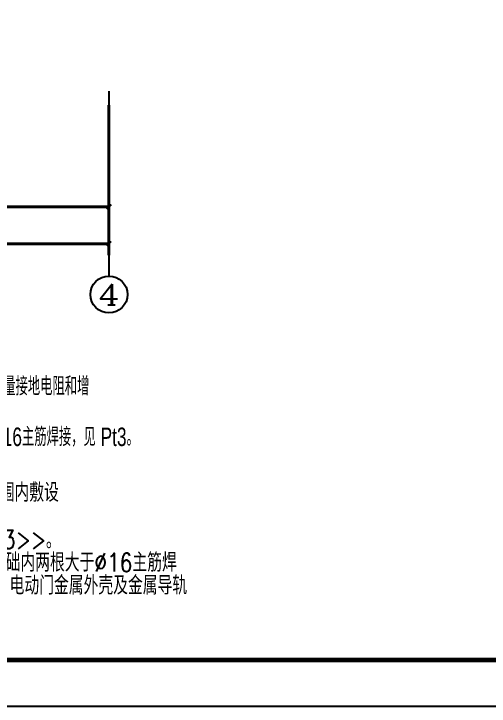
# Model space of a CAD drawing. Extents: x 621174 to 1725648, y -986053 to 860327.
# Drawn here: x 736054 to 746332, y -986053 to -971068 of the extents above; entities that cross this region are included whole.
import ezdxf
from ezdxf.enums import TextEntityAlignment as Align

# ---------------------------------------------------------------- set-up
doc = ezdxf.new("R2010")
doc.units = 0
doc.header["$LTSCALE"] = 1000
doc.header["$MEASUREMENT"] = 0
doc.layers.get('Defpoints').update_dxf_attribs({"color": 8})
for name, color, linetype in [('!!DIM-照明', 7, 'Continuous'), ('AXIS', 8, 'Continuous'), ('AXIS_TEXT', 8, 'Continuous'), ('C-AXIS(轴号)', 8, 'Continuous'), ('C-AXIS-T(字)', 8, 'Continuous'), ('DIM-照明', 3, 'Continuous'), ('图框', 140, 'Continuous')]:
    doc.layers.add(name, color=color, linetype=linetype)
doc.layers.add('WALL', color=8, linetype='Continuous', lineweight=40)
doc.styles.add('_TCH_AXIS', font='COMPLEX', dxfattribs={"bigfont": 'GBCBIG'})
doc.styles.add('_TCH_DIM_T3', font='SIMPLEX', dxfattribs={"width": 0.705882, "bigfont": 'GBCBIG'})
doc.styles.add('_TEL_DIM', font='SIMPLEX', dxfattribs={"width": 0.8, "height": 3.5, "bigfont": 'HZTXT'})
doc.styles.add('COMPLEX', font='COMPLEX')
doc.styles.add('zjdz', font='zjdz-s.shx', dxfattribs={"width": 0.7, "bigfont": 'zjdz.shx'})
doc.dimstyles.new('_TCH_ARCH&&100', dxfattribs={"dimtxt": 297.5, "dimasz": 100, "dimexe": 250, "dimexo": 300, "dimgap": 126.25, "dimtad": 1, "dimdec": 0, "dimzin": 0, "dimdsep": 46, "dimtxsty": '_TCH_DIM_T3', "dimblk": 'ARCHTICK', "dimcen": 0.09, "dimclrt": 7, "dimazin": 2, "dimtfac": 1, "dimtdec": 0, "dimtix": 1, "dimtmove": 2, "dimatfit": 3, "dimfxl": 1, "dimtolj": 1, "dimtzin": 0, "dimarcsym": 0})

# ---------------------------------------------------------------- blocks, each defined once
blk = doc.blocks.new('_ArchTick')
at = {"color": 0, "linetype": 'ByBlock', "const_width": 0.4}
blk.add_lwpolyline([(-0.5, -0.5), (0.5, 0.5)], dxfattribs=at)
blk = doc.blocks.new('*D21')
at = {"layer": 'AXIS', "color": 0, "lineweight": -2, "transparency": 16777216}
for p, q in [((1661158, 1142729), (1661158, 1139479)), ((1684858, 1142729), (1684858, 1139479)), ((1661158, 1139729), (1684858, 1139729))]:
    blk.add_line(p, q, dxfattribs=at)
at = {"layer": 'Defpoints', "color": 0, "transparency": 16777216}
for p in [(1661158, 1143029), (1684858, 1143029), (1684858, 1139729)]:
    blk.add_point(p, dxfattribs=at)
at = {"layer": 'AXIS', "color": 0, "lineweight": -2, "transparency": 16777216, "xscale": 100, "yscale": 100, "zscale": 100, "rotation": 180}
blk.add_blockref('_ArchTick', (1661158, 1139729), dxfattribs=at)
at = {"layer": 'AXIS', "color": 0, "lineweight": -2, "transparency": 16777216, "xscale": 100, "yscale": 100, "zscale": 100}
blk.add_blockref('_ArchTick', (1684858, 1139729), dxfattribs=at)
at = {"layer": 'AXIS', "color": 7, "transparency": 16777216, "insert": (1673008, 1140004), "char_height": 297.5, "attachment_point": 5, "style": '_TCH_DIM_T3'}
blk.add_mtext('\\A1;23700', dxfattribs=at)
blk = doc.blocks.new('*D20')
at = {"layer": 'AXIS', "color": 0, "lineweight": -2, "transparency": 16777216}
for p, q in [((1679408, 1142729), (1679408, 1140279)), ((1684858, 1142729), (1684858, 1140279)), ((1679408, 1140529), (1684858, 1140529))]:
    blk.add_line(p, q, dxfattribs=at)
at = {"layer": 'Defpoints', "color": 0, "transparency": 16777216}
for p in [(1679408, 1143029), (1684858, 1143029), (1684858, 1140529)]:
    blk.add_point(p, dxfattribs=at)
at = {"layer": 'AXIS', "color": 0, "lineweight": -2, "transparency": 16777216, "xscale": 100, "yscale": 100, "zscale": 100, "rotation": 180}
blk.add_blockref('_ArchTick', (1679408, 1140529), dxfattribs=at)
at = {"layer": 'AXIS', "color": 0, "lineweight": -2, "transparency": 16777216, "xscale": 100, "yscale": 100, "zscale": 100}
blk.add_blockref('_ArchTick', (1684858, 1140529), dxfattribs=at)
at = {"layer": 'AXIS', "color": 7, "transparency": 16777216, "insert": (1682133, 1140804), "char_height": 297.5, "attachment_point": 5, "style": '_TCH_DIM_T3'}
blk.add_mtext('\\A1;5450', dxfattribs=at)
blk = doc.blocks.new('_AXISO')
blk.add_circle((0, 0), 0.5)
at = {"layer": 'AXIS_TEXT', "style": 'COMPLEX', "width": 1.041667}
blk.add_attdef('A', text='', height=0.56, dxfattribs=at).set_placement((-0.25, -0.28), (0.25, -0.28), align=Align.FIT)
blk = doc.blocks.new('SDFGSDFHJJ')
at = {"layer": 'C-AXIS(轴号)', "color": 8}
blk.add_line((1684858, 1143028.8), (1684858, 1139028.8), dxfattribs=at)
ref = blk.add_blockref('_AXISO', (1684858, 1138628.8), dxfattribs=dict(at, xscale=800, yscale=800, zscale=800))
ref.add_attrib('A', '4', dxfattribs={"layer": 'C-AXIS-T(字)', "height": 452.5, "style": '_TCH_AXIS', "width": 1.3125}).set_placement((1684631.7, 1138402.6), (1685084.3, 1138402.6), align=Align.FIT)
at = {"layer": 'AXIS', "color": 8}
for p1, distance, picture, middle in [((1661158, 1143028.8), -3300, '*D21', (1673008, 1140003.8)), ((1679408, 1143028.8), -2500, '*D20', (1682133, 1140803.8))]:
    dim = blk.add_aligned_dim(p1=p1, p2=(1684858, 1143028.8), distance=distance, dimstyle='_TCH_ARCH&&100', dxfattribs=at)
    dim.commit()
    dim.dimension.update_dxf_attribs({"geometry": picture, "text_midpoint": middle})

msp = doc.modelspace()

# ---------------------------------------------------------------- linework, layer by layer
at = {"layer": '图框'}
msp.add_lwpolyline([(697210, -986053), (756610, -986053), (756610, -944053), (697210, -944053)], close=True, dxfattribs=at)
at = {"layer": '图框', "const_width": 100}
msp.add_lwpolyline([(699710, -985053), (755610, -985053), (755610, -945053), (699710, -945053)], close=True, dxfattribs=at)

# ---------------------------------------------------------------- block references
at = {"layer": 'WALL'}
msp.add_blockref('SDFGSDFHJJ', (-946747, -2115772), dxfattribs=at)

# ---------------------------------------------------------------- texts
at = {"layer": '!!DIM-照明', "style": '_TEL_DIM', "width": 0.8}
for s, p in [('7.防雷引下线防接触电压和跨步电压的措施：引下线3m范围内敷设', (727290, -981629)), ('8.施工中的具体要求和做法参照标准图集<<15D501-3>>。', (727290, -982646)), ('9.室外电动闸门接地引下线：-40X4热镀锌扁钢下端与基础内两根大于∅16主筋焊', (727290, -983142)), ('接，上端引出地面1m，预留作电动闸门接地用，见 Pt4。电动门金属外壳及金属导轨', (727290, -983638))]:
    msp.add_text(s, height=400, dxfattribs=at).set_placement(p)
at = {"layer": 'DIM-照明', "color": 7, "linetype": 'Continuous', "style": 'zjdz', "width": 0.7}
for s, p in [('距地面上下各0.5m处各焊接出100x100x5热镀锌钢板，分别作为测量接地电阻和增', (727308, -979327)), ('c.总等电位MEB引下线：-40X4热镀锌扁钢下端与基础内两根大于%%C16主筋焊接，见 Pt3。', (727302, -980423))]:
    msp.add_text(s, height=400, dxfattribs=at).set_placement(p)

doc.saveas('drawing.dxf')
